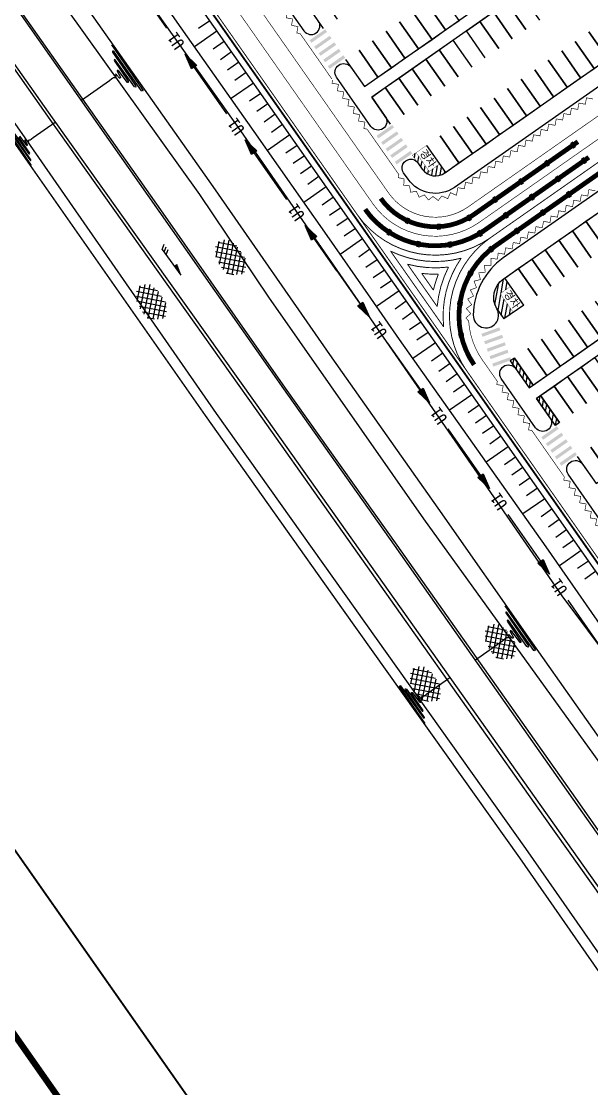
# Model space of a CAD drawing. Header units: millimetres. Extents: x 152904052 to 153933663, y 538271515 to 539240469.
# Drawn here: x 153119446 to 153209282, y 538487120 to 538655400 of the extents above; entities that cross this region are included whole.
import ezdxf
from ezdxf.enums import TextEntityAlignment as Align

# ---------------------------------------------------------------- set-up
doc = ezdxf.new("R2010")
doc.units = ezdxf.units.MM
doc.linetypes.add('DASHED', pattern=[19.05, 12.7, -6.35])
for name, color, linetype in [('BORD', 7, 'Continuous'), ('SCHM', 9, 'Continuous'), ('ZONE', 1, 'DASHED')]:
    doc.layers.add(name, color=color, linetype=linetype)
doc.styles.add('IIAC FONT', font='GulimChe.ttf')
pattern_1 = [(80, (122809884.9, 494497989), (-625.352923, 110.266593), [])]

msp = doc.modelspace()

# ---------------------------------------------------------------- hatches: boundary and pattern name
at = {"layer": 'SCHM'}
h = msp.add_hatch(color=256, dxfattribs=at)
h.dxf.hatch_style = 1
h.paths.add_polyline_path([(153206415.6, 538635472.4), (153206764, 538635715.5), (153206241.8, 538635807.6), (153206333.9, 538636329.9), (153205986.2, 538636085.6), (153205894.2, 538635564.3)])
h = msp.add_hatch(dxfattribs=at)
h.set_pattern_fill('ANSI31', color=256, scale=200, angle=35)
h.set_pattern_definition(pattern_1)
edge = h.paths.add_edge_path()
edge.add_line((153181634.9, 538634691.8), (153183699.8, 538631742.9))
edge.add_line((153183699.8, 538631742.9), (153185338.1, 538632890))
edge.add_line((153185338.1, 538632890), (153186255.8, 538631579.4))
edge.add_line((153186255.8, 538631579.4), (153186157.1, 538631510.3))
edge.add_arc((153184677.1, 538633623.9), 2580.3, 216.407488, 305, ccw=False)
edge.add_line((153182600.5, 538632092.5), (153181907.5, 538633082.1))
edge.add_line((153181907.5, 538633082.1), (153181061.5, 538634290.3))
edge.add_line((153181061.5, 538634290.3), (153181634.9, 538634691.8))
h = msp.add_hatch(color=256, dxfattribs=at)
h.dxf.hatch_style = 1
h.paths.add_polyline_path([(153202319.8, 538632604.5), (153202668.3, 538632847.7), (153202146, 538632939.8), (153202238.1, 538633462), (153201890.4, 538633217.8), (153201798.5, 538632696.4)])
h = msp.add_hatch(color=256, dxfattribs=at)
h.dxf.hatch_style = 1
h.paths.add_polyline_path([(153208136.3, 538633014.9), (153208484.7, 538633258.1), (153207962.5, 538633350.2), (153208054.6, 538633872.5), (153207706.9, 538633628.2), (153207614.9, 538633106.9)])
h = msp.add_hatch(color=256, dxfattribs=at)
h.dxf.hatch_style = 1
h.paths.add_polyline_path([(153198224.1, 538629736.6), (153198572.5, 538629979.8), (153198050.3, 538630071.9), (153198142.3, 538630594.1), (153197794.6, 538630349.9), (153197702.7, 538629828.5)])
h = msp.add_hatch(color=256, dxfattribs=at)
h.dxf.hatch_style = 1
h.paths.add_polyline_path([(153204040.5, 538630147.1), (153204389, 538630390.2), (153203866.7, 538630482.3), (153203958.8, 538631004.6), (153203611.1, 538630760.4), (153203519.2, 538630239)])
h = msp.add_hatch(color=256, dxfattribs=at)
h.dxf.hatch_style = 1
h.paths.add_polyline_path([(153194128.3, 538626868.7), (153194476.8, 538627111.9), (153193954.5, 538627204), (153194046.6, 538627726.3), (153193698.9, 538627482), (153193607, 538626960.6)])
h = msp.add_hatch(color=256, dxfattribs=at)
h.dxf.hatch_style = 1
h.paths.add_polyline_path([(153199944.8, 538627279.2), (153200293.2, 538627522.4), (153199771, 538627614.5), (153199863, 538628136.7), (153199515.3, 538627892.5), (153199423.4, 538627371.1)])
h = msp.add_hatch(color=256, dxfattribs=at)
h.dxf.hatch_style = 1
h.paths.add_polyline_path([(153205761.3, 538627689.6), (153206109.7, 538627932.8), (153205587.4, 538628024.9), (153205679.5, 538628547.2), (153205331.8, 538628302.9), (153205239.9, 538627781.5)])
h = msp.add_hatch(color=256, dxfattribs=at)
h.dxf.hatch_style = 1
h.paths.add_polyline_path([(153201665.5, 538624821.7), (153202014, 538625064.9), (153201491.7, 538625157), (153201583.8, 538625679.3), (153201236.1, 538625435), (153201144.1, 538624913.6)])
h = msp.add_hatch(color=256, dxfattribs=at)
h.dxf.hatch_style = 1
h.paths.add_polyline_path([(153179963.2, 538623703), (153180349.3, 538623525.7), (153180164.3, 538624022.7), (153180661.3, 538624207.7), (153180274.6, 538624383.9), (153179778.5, 538624199.2)])
h = msp.add_hatch(color=256, dxfattribs=at)
h.dxf.hatch_style = 1
h.paths.add_polyline_path([(153190032.6, 538624000.8), (153190381, 538624244), (153189858.7, 538624336.1), (153189950.8, 538624858.4), (153189603.1, 538624614.1), (153189511.2, 538624092.8)])
h = msp.add_hatch(color=256, dxfattribs=at)
h.dxf.hatch_style = 1
h.paths.add_polyline_path([(153195849, 538624411.3), (153196197.5, 538624654.5), (153195675.2, 538624746.6), (153195767.3, 538625268.8), (153195419.6, 538625024.6), (153195327.7, 538624503.2)])
h = msp.add_hatch(color=256, dxfattribs=at)
h.dxf.hatch_style = 1
h.paths.add_polyline_path([(153177010.6, 538621935.6), (153177367.1, 538621704.3), (153177255.8, 538622222.8), (153177774.3, 538622334.2), (153177417.1, 538622564.3), (153176899.5, 538622453.2)])
h = msp.add_hatch(color=256, dxfattribs=at)
h.dxf.hatch_style = 1
h.paths.add_polyline_path([(153185031.2, 538622643.9), (153185455.7, 538622664.1), (153185062.8, 538623020.3), (153185418.9, 538623413.2), (153184994.6, 538623391.7), (153184639, 538622999.5)])
h = msp.add_hatch(color=256, dxfattribs=at)
h.dxf.hatch_style = 1
h.paths.add_polyline_path([(153191753.3, 538621543.4), (153192101.7, 538621786.6), (153191579.4, 538621878.7), (153191671.5, 538622401), (153191323.8, 538622156.7), (153191231.9, 538621635.3)])
h = msp.add_hatch(color=256, dxfattribs=at)
h.dxf.hatch_style = 1
h.paths.add_polyline_path([(153197569.7, 538621953.8), (153197918.2, 538622197), (153197395.9, 538622289.1), (153197488, 538622811.4), (153197140.3, 538622567.1), (153197048.4, 538622045.8)])
h = msp.add_hatch(color=256, dxfattribs=at)
h.dxf.hatch_style = 1
h.paths.add_polyline_path([(153181754.9, 538619944.1), (153182172.5, 538619865.6), (153181872.5, 538620303), (153182309.9, 538620602.9), (153181892.1, 538620680.2), (153181455.5, 538620380.7)])
h = msp.add_hatch(color=256, dxfattribs=at)
h.dxf.hatch_style = 1
h.paths.add_polyline_path([(153186888.3, 538619817.9), (153187306.7, 538619892.3), (153186871.4, 538620195.2), (153187174.3, 538620630.5), (153186756.2, 538620554.8), (153186453.8, 538620120.3)])
h = msp.add_hatch(color=256, dxfattribs=at)
h.dxf.hatch_style = 1
h.paths.add_polyline_path([(153193497.2, 538619053.1), (153193845.6, 538619296.3), (153193323.4, 538619388.4), (153193415.4, 538619910.7), (153193067.7, 538619666.4), (153192975.8, 538619145)])
h = msp.add_hatch(color=256, dxfattribs=at)
h.dxf.hatch_style = 1
h.paths.add_polyline_path([(153190413.1, 538615321.7), (153190627.9, 538615688.3), (153190114.9, 538615553.5), (153189980.2, 538616066.5), (153189766.5, 538615699.2), (153189901, 538615187.1)])
h = msp.add_hatch(dxfattribs=at)
h.set_pattern_fill('ANSI31', color=256, scale=200, angle=35)
h.set_pattern_definition(pattern_1)
h.paths.add_polyline_path([(153194876.8, 538612467.9), (153196515.1, 538613615.1), (153195604.8, 538614915.1, 0.46164812), (153194644, 538609674.8), (153195473.1, 538608490.7), (153196941.7, 538609519)])
h = msp.add_hatch(color=256, dxfattribs=at)
h.dxf.hatch_style = 1
h.paths.add_polyline_path([(153188875.9, 538610702), (153188950.4, 538611120.3), (153188515.9, 538610816.1), (153188211.8, 538611250.5), (153188138.6, 538610832), (153188442.3, 538610398.3)])
h = msp.add_hatch(color=256, dxfattribs=at)
h.dxf.hatch_style = 1
h.paths.add_polyline_path([(153189120.7, 538605850.1), (153189033.3, 538606265.9), (153188744.1, 538605821.3), (153188299.6, 538606110.4), (153188388.3, 538605694.9), (153188832.1, 538605406.3)])
h = msp.add_hatch(dxfattribs=at)
h.set_pattern_fill('ANSI31', color=256, scale=200, angle=35)
h.set_pattern_definition(pattern_1)
h.paths.add_polyline_path([(153197106.5, 538602309.8), (153196451.1, 538601851), (153199433.7, 538597591.4), (153200089.1, 538598050.2)])
h = msp.add_hatch(dxfattribs=at)
h.set_pattern_fill('ANSI31', color=256, scale=200, angle=35)
h.set_pattern_definition(pattern_1)
h.paths.add_polyline_path([(153200580.9, 538595953.1), (153201236.2, 538596411.9), (153204218.8, 538592152.4), (153203563.5, 538591693.5)])

# ---------------------------------------------------------------- linework, layer by layer
at = {"layer": 'BORD', "const_width": 1000}
msp.add_lwpolyline([(153253763.5, 538302237.2), (152936002.2, 538756047.4), (153588047.2, 539212614.3), (153905808.6, 538758804)], close=True, dxfattribs=at)
at = {"layer": 'SCHM'}
for p, q in [((153282186.4, 538465460.8), (153073743.6, 538763147.9)), ((153149116.6, 538655504.1), (153147352, 538654268.5)), ((153150263.8, 538653865.8), (153146736.2, 538651395.7)), ((153151410.9, 538652227.5), (153149648, 538650993)), ((153152558.1, 538650589.2), (153150795.9, 538649355.3)), ((153153705.2, 538648950.9), (153151943.9, 538647717.6)), ((153154852.4, 538647312.6), (153153091.9, 538646079.8)), ((153155999.5, 538645674.3), (153152480.2, 538643210)), ((153157146.7, 538644035.9), (153155387.8, 538642804.4)), ((153158293.9, 538642397.6), (153156535.8, 538641166.6)), ((153159441, 538640759.3), (153157683.8, 538639528.9)), ((153160588.2, 538639121), (153158830.7, 538637890.5)), ((153161735.3, 538637482.7), (153158219.7, 538635021)), ((153162882.5, 538635844.4), (153161124.2, 538634613.3)), ((153164029.6, 538634206.1), (153162271, 538632974.7)), ((153165176.8, 538632567.8), (153163417.7, 538631336.1)), ((153166323.9, 538630929.5), (153164564.5, 538629697.5)), ((153186255.8, 538631579.4), (153186157.1, 538631510.3)), ((153167471.1, 538629291.2), (153163951.3, 538626826.7)), ((153168618.2, 538627652.9), (153166857.9, 538626420.3)), ((153169765.4, 538626014.6), (153168004.7, 538624781.8)), ((153170912.5, 538624376.3), (153169151.4, 538623143.2)), ((153172059.7, 538622738), (153170297.4, 538621504)), ((153150134.7, 538618237.2), (153150618.8, 538620709.2)), ((153150449.3, 538620567.1), (153153368.4, 538619995.3)), ((153150680.6, 538617122.6), (153151427.6, 538620936.6)), ((153151280.7, 538616284.7), (153152188.2, 538620917.6)), ((153173206.8, 538621099.7), (153169679.5, 538618629.8)), ((153141649.1, 538619404.6), (153141962.3, 538620249.8)), ((153141649.1, 538619404.6), (153144586.5, 538615358.4)), ((153141942.8, 538618999.9), (153142256, 538619845.2)), ((153142236.6, 538618595.3), (153142549.8, 538619440.6)), ((153150031, 538619120.5), (153154621.8, 538618221.3)), ((153150035.7, 538619883.8), (153153995.1, 538619108.3)), ((153151905.7, 538615573.3), (153152851.6, 538620403.1)), ((153152659.1, 538615518.2), (153153499.7, 538619809.6)), ((153153413.5, 538615468), (153154098, 538618962.7)), ((153174354, 538619461.4), (153172589, 538618225.5)), ((153150081.2, 538618346.4), (153154737.1, 538617434.5)), ((153150495.2, 538617501.1), (153154797.8, 538616658.4)), ((153154195.3, 538615557.2), (153154687.4, 538618069.7)), ((153175501.1, 538617823.1), (153173734.8, 538616586.3)), ((153143558.4, 538616774.5), (153143963, 538617068.3)), ((153144586.5, 538615358.4), (153143963, 538617068.3)), ((153150994.8, 538616639), (153154603.6, 538615932.2)), ((153151727.4, 538615731.3), (153152908.5, 538615499.9)), ((153176648.3, 538616184.8), (153174880.6, 538614947)), ((153138215.6, 538610095.6), (153138962.7, 538613909.6)), ((153138815.8, 538609257.6), (153139723.2, 538613890.6)), ((153177795.5, 538614546.5), (153176026.4, 538613307.7)), ((153137566, 538612093.5), (153142156.9, 538611194.3)), ((153137570.7, 538612856.8), (153141530.1, 538612081.3)), ((153137669.7, 538611210.2), (153138153.9, 538613682.2)), ((153137984.3, 538613540.1), (153140903.4, 538612968.3)), ((153139440.7, 538608546.3), (153140386.7, 538613376.1)), ((153140194.1, 538608491.2), (153141034.7, 538612782.6)), ((153178942.6, 538612908.2), (153175400.6, 538610428)), ((153137616.2, 538611319.4), (153142272.1, 538610407.5)), ((153138030.3, 538610474.1), (153142332.8, 538609631.4)), ((153140948.6, 538608441), (153141633, 538611935.7)), ((153141730.3, 538608530.2), (153142222.4, 538611042.7)), ((153180089.8, 538611269.9), (153178316.7, 538610028.3)), ((153198580, 538610666.1), (153195473.1, 538608490.7)), ((153138529.8, 538609612), (153142138.6, 538608905.1)), ((153181236.9, 538609631.6), (153179461.8, 538608388.6)), ((153194352, 538610091.8), (153195473.1, 538608490.7)), ((153139262.4, 538608704.2), (153140443.5, 538608472.9)), ((153182384.1, 538607993.3), (153180606.9, 538606748.9)), ((153183531.2, 538606355), (153181756.7, 538605112.4)), ((153184678.4, 538604716.7), (153181136.7, 538602236.7)), ((153185825.5, 538603078.3), (153184058.4, 538601841)), ((153186972.7, 538601440), (153185209.2, 538600205.2)), ((153188119.8, 538599801.7), (153186360, 538598569.5)), ((153189267, 538598163.4), (153187510.9, 538596933.8)), ((153190414.1, 538596525.1), (153186909.3, 538594071)), ((153191561.3, 538594886.8), (153189812.6, 538593662.4)), ((153192708.4, 538593248.5), (153190963.4, 538592026.6)), ((153193855.6, 538591610.2), (153192114.2, 538590390.9)), ((153195002.7, 538589971.9), (153193264.7, 538588754.9)), ((153196149.9, 538588333.6), (153192680.4, 538585904.3)), ((153197297.1, 538586695.3), (153195565.6, 538585482.9)), ((153198444.2, 538585057), (153196716, 538583846.9)), ((153199591.4, 538583418.7), (153197866.5, 538582210.9)), ((153201885.7, 538580142.1), (153198449, 538577735.7)), ((153200738.5, 538581780.4), (153199016.9, 538580574.9)), ((153203032.8, 538578503.8), (153201317.7, 538577302.9)), ((153204180, 538576865.5), (153202468.2, 538575666.9)), ((153205327.1, 538575227.2), (153203618.6, 538574030.9)), ((153206474.3, 538573588.9), (153204764.3, 538572391.6)), ((153207621.4, 538571950.6), (153204196.6, 538569552.5)), ((153208768.6, 538570312.3), (153207053.7, 538569111.5)), ((153209915.7, 538568674), (153208198.4, 538567471.5)), ((153192620.8, 538557641.2), (153193104.9, 538560113.2)), ((153192935.4, 538559971.1), (153195854.5, 538559399.4)), ((153193166.7, 538556526.7), (153193913.7, 538560340.7)), ((153193766.8, 538555688.7), (153194674.2, 538560321.6)), ((153192517.1, 538558524.6), (153197107.9, 538557625.4)), ((153192521.8, 538559287.9), (153196481.2, 538558512.4)), ((153194391.8, 538554977.4), (153195337.7, 538559807.1)), ((153195145.2, 538554922.2), (153195985.7, 538559213.6)), ((153195899.6, 538554872.1), (153196584.1, 538558366.8)), ((153192567.2, 538557750.5), (153197223.1, 538556838.6)), ((153192981.3, 538556905.1), (153197283.8, 538556062.4)), ((153196681.3, 538554961.2), (153197173.5, 538557473.8)), ((153193480.9, 538556043.1), (153197089.7, 538555336.2)), ((153194213.5, 538555135.3), (153195394.6, 538554904)), ((153180824.8, 538550959.2), (153181308.9, 538553431.2)), ((153181139.4, 538553289.1), (153184058.5, 538552717.4)), ((153181370.7, 538549844.7), (153182117.7, 538553658.7)), ((153181970.8, 538549006.7), (153182878.3, 538553639.6)), ((153180721.1, 538551842.6), (153185311.9, 538550943.4)), ((153180725.8, 538552605.9), (153184685.2, 538551830.4)), ((153182595.8, 538548295.4), (153183541.7, 538553125.1)), ((153183349.2, 538548240.2), (153184189.7, 538552531.6)), ((153184103.6, 538548190), (153184788.1, 538551684.7)), ((153180771.2, 538551068.5), (153185427.1, 538550156.6)), ((153181185.3, 538550223.1), (153185487.9, 538549380.4)), ((153184885.4, 538548279.2), (153185377.5, 538550791.8)), ((153181684.9, 538549361), (153185293.7, 538548654.2)), ((153182417.5, 538548453.3), (153183598.6, 538548222))]:
    msp.add_line(p, q, dxfattribs=at)
for points in [[(153240720.7, 538475261.2), (153201765.6, 538530060.2), (153156598.5, 538594001.1), (153124008.4, 538639944.1), (153087463.4, 538691840), (153056425.3, 538735153), (153043163.3, 538754263), (153040405.3, 538758429), (153040393.3, 538758530), (153049053.3, 538764554), (153049187.3, 538764526), (153050365.3, 538761607), (153053739.3, 538750795), (153080509.3, 538712560), (153105348.4, 538676796.1), (153141369.4, 538625682.1), (153160995.5, 538597574.1), (153178617.5, 538572801.2), (153206730.6, 538532929.2), (153225658.6, 538505985.2), (153252905.7, 538467736.3)], [(153278688.6, 538463011.6), (153270805.8, 538474147.3), (153259326.1, 538490524.6), (153247911.9, 538506947.8), (153236489.6, 538523365.3), (153227929.8, 538535746.8), (153224993.5, 538539731.1), (153221310.5, 538545095.6), (153213538.3, 538556125.6), (153202115.9, 538572543.1), (153190578.9, 538588880.2), (153179033.6, 538605211.6), (153174486, 538611741.2), (153167594.9, 538621617.6), (153156131.5, 538638006.4), (153144643.6, 538654378), (153133180.3, 538670766.7), (153121700.5, 538687144.1), (153110302.7, 538703578.7), (153098888.6, 538720001.9), (153087408.8, 538736379.2), (153075896.3, 538752733.6), (153073232.3, 538756449.2)], [(153262237.6, 538485454.3), (153251290.6, 538501451.3), (153238459.6, 538519329.2), (153220664.6, 538543393.2), (153204655.5, 538564800.2), (153184743.5, 538593691.2), (153154020.4, 538638153.1), (153133401.4, 538667289.1), (153110776.3, 538697461.1)], [(153084417.4, 538687588), (153119540.4, 538637703.1), (153150137.5, 538593563.1), (153198875.6, 538524975.2), (153236406.7, 538471064.2)], [(153275959.7, 538445865.3), (153241085.6, 538494946.2), (153211957.6, 538536582.2), (153182850.5, 538576984.2), (153158419.5, 538611897.1), (153147536.4, 538628110.1), (153120401.4, 538666114.1), (153109164.4, 538682301.1)], [(153142350.4, 538654344.1), (153137190.8, 538661712.8)], [(153167066.2, 538654277.6), (153164083.6, 538658537.2), (153166213.4, 538660028.5), (153169196, 538655768.9)], [(153183286.5, 538658310.5), (153186269.1, 538654050.9), (153188398.9, 538655542.2), (153185416.3, 538659801.8)], [(153198918, 538654118.2), (153195935.4, 538658377.8), (153198065.2, 538659869.1), (153201047.8, 538655609.5)], [(153181156.7, 538656819.2), (153184139.3, 538652559.6), (153186269.1, 538654050.9), (153183286.5, 538658310.5)], [(153196788.2, 538652626.9), (153193805.6, 538656886.5), (153195935.4, 538658377.8), (153198918, 538654118.2)], [(153179026.9, 538655327.9), (153182009.5, 538651068.3), (153184139.3, 538652559.6), (153181156.7, 538656819.2)], [(153194658.4, 538651135.6), (153191675.8, 538655395.2), (153193805.6, 538656886.5), (153196788.2, 538652626.9)], [(153176897.1, 538653836.6), (153179879.7, 538649577), (153182009.5, 538651068.3), (153179026.9, 538655327.9)], [(153192528.6, 538649644.3), (153189546, 538653903.9), (153191675.8, 538655395.2), (153194658.4, 538651135.6)], [(153208830.8, 538653734.6), (153211813.4, 538649475), (153213943.2, 538650966.3), (153210960.6, 538655225.9)], [(153174767.3, 538652345.3), (153177749.9, 538648085.7), (153179879.7, 538649577), (153176897.1, 538653836.6)], [(153206701, 538652243.3), (153209683.6, 538647983.7), (153211813.4, 538649475), (153208830.8, 538653734.6)], [(153133667.6, 538651707.1), (153138395, 538644855), (153138577.6, 538644567.2), (153138505.5, 538644406.1), (153138376.1, 538644460.1), (153134042.9, 538650586.6), (153133921.6, 538650690.5), (153133809.7, 538650676.3), (153133799.7, 538650564), (153137437.1, 538645277.4), (153137488.7, 538645059.8), (153137454.7, 538645035.8), (153137257, 538645099.6), (153134244, 538649338.4), (153134098.7, 538649363.4), (153134044.1, 538649234), (153136258, 538645956.1), (153136273.4, 538645744.5), (153136145.1, 538645757.9), (153134837.3, 538647489.8), (153134661.8, 538647656), (153134521.1, 538647624), (153134538.2, 538647530.8), (153135049.3, 538646586.8), (153135012, 538646446.1), (153134896.2, 538646465.7), (153134423.3, 538646961.1), (153134296.8, 538647061.1), (153134230.3, 538646948.3), (153134325.5, 538646654.1), (153134197.4, 538646499.9), (153133981.2, 538646491.1), (153133796.6, 538646390.6), (153133674.9, 538646336.7), (153133341, 538646017.3), (153128923, 538642902.7)], [(153170507.7, 538649362.7), (153173490.3, 538645103.1), (153175620.1, 538646594.4), (153172637.5, 538650854)], [(153172637.5, 538650854), (153175620.1, 538646594.4), (153177749.9, 538648085.7), (153174767.3, 538652345.3)], [(153186139.2, 538645170.4), (153183156.6, 538649430), (153185286.4, 538650921.3), (153188269, 538646661.7)], [(153188269, 538646661.7), (153185286.4, 538650921.3), (153187416.2, 538652412.6), (153190398.8, 538648153)], [(153204571.2, 538650752), (153207553.8, 538646492.4), (153209683.6, 538647983.7), (153206701, 538652243.3)], [(153184009.4, 538643679.1), (153181026.8, 538647938.7), (153183156.6, 538649430), (153186139.2, 538645170.4)], [(153200311.6, 538647769.4), (153203294.2, 538643509.8), (153205424, 538645001.1), (153202441.4, 538649260.7)], [(153202441.4, 538649260.7), (153205424, 538645001.1), (153207553.8, 538646492.4), (153204571.2, 538650752)], [(153151810.8, 538640833.3), (153146651.2, 538648201.9)], [(153181879.6, 538642187.8), (153178897, 538646447.4), (153181026.8, 538647938.7), (153184009.4, 538643679.1)], [(153198181.8, 538646278.1), (153201164.4, 538642018.5), (153203294.2, 538643509.8), (153200311.6, 538647769.4)], [(153179749.8, 538640696.5), (153176767.2, 538644956.1), (153178897, 538646447.4), (153181879.6, 538642187.8)], [(153196052, 538644786.8), (153199034.6, 538640527.2), (153201164.4, 538642018.5), (153198181.8, 538646278.1)], [(153177620, 538639205.2), (153174637.4, 538643464.8), (153176767.2, 538644956.1), (153179749.8, 538640696.5)], [(153193922.2, 538643295.5), (153196904.8, 538639035.9), (153199034.6, 538640527.2), (153196052, 538644786.8)], [(153191792.4, 538641804.2), (153194775, 538637544.6), (153196904.8, 538639035.9), (153193922.2, 538643295.5)], [(153189662.6, 538640312.9), (153192645.2, 538636053.3), (153194775, 538637544.6), (153191792.4, 538641804.2)], [(153119147.9, 538637308.8), (153120161.3, 538635958.7), (153120297.4, 538635829), (153120407, 538635853.6), (153120393.8, 538635926.1), (153119998.4, 538636661.6), (153120027.7, 538636770.9), (153120117.8, 538636755.4), (153120484.5, 538636369), (153120582.7, 538636291), (153120634.6, 538636378.5), (153120561.2, 538636607.6), (153120661.3, 538636727.2), (153120829.4, 538636733.6), (153120973.2, 538636811.4), (153121068, 538636853.1), (153121328.5, 538637100.8), (153124771.9, 538639513.7)], [(153187532.8, 538638821.6), (153190515.4, 538634562), (153192645.2, 538636053.3), (153189662.6, 538640312.9)], [(153121061.8, 538632675.6), (153117399.8, 538638016.1)], [(153117415.4, 538638323.2), (153120772.4, 538633548.1), (153120866.5, 538633466.9), (153120953.5, 538633477.7), (153120961.6, 538633565.1), (153118143.9, 538637685.4)], [(153118284.4, 538637823.3), (153120618.7, 538634519.4), (153120731.6, 538634499.6), (153120774.4, 538634600.2), (153119059.6, 538637154.8)], [(153183273.2, 538635839), (153186255.8, 538631579.4), (153188385.6, 538633070.7), (153185403, 538637330.3)], [(153185403, 538637330.3), (153188385.6, 538633070.7), (153190515.4, 538634562), (153187532.8, 538638821.6)], [(153161277.9, 538627312.8), (153156111.6, 538634691.1)], [(153209228.9, 538618122.6), (153206246.3, 538622382.2), (153208376.1, 538623873.5), (153211358.7, 538619613.9)], [(153211358.7, 538619613.9), (153208376.1, 538623873.5), (153210505.9, 538625364.8), (153213488.5, 538621105.2)], [(153207099.2, 538616631.3), (153204116.6, 538620890.9), (153206246.3, 538622382.2), (153209228.9, 538618122.6)], [(153169161.6, 538616053.8), (153165578.7, 538621170.7)], [(153204969.4, 538615140), (153201986.8, 538619399.6), (153204116.6, 538620890.9), (153207099.2, 538616631.3)], [(153202839.6, 538613648.7), (153199857, 538617908.3), (153201986.8, 538619399.6), (153204969.4, 538615140)], [(153200709.8, 538612157.4), (153197727.2, 538616417), (153199857, 538617908.3), (153202839.6, 538613648.7)], [(153168684.8, 538616744.7), (153172839.1, 538610811.7)], [(153198580, 538610666.1), (153195597.4, 538614925.7), (153197727.2, 538616417), (153200709.8, 538612157.4)], [(153207755.4, 538609766.3), (153210738, 538605506.7), (153212867.8, 538606998), (153209885.2, 538611257.6)], [(153205625.6, 538608275), (153208608.2, 538604015.4), (153210738, 538605506.7), (153207755.4, 538609766.3)], [(153203495.8, 538606783.7), (153206478.4, 538602524.1), (153208608.2, 538604015.4), (153205625.6, 538608275)], [(153201366, 538605292.4), (153204348.6, 538601032.8), (153206478.4, 538602524.1), (153203495.8, 538606783.7)], [(153177142.7, 538604665.5), (153182304.6, 538597293.6)], [(153197106.5, 538602309.8), (153200089.1, 538598050.2), (153202218.8, 538599541.5), (153199236.3, 538603801.1)], [(153199236.3, 538603801.1), (153202218.8, 538599541.5), (153204348.6, 538601032.8), (153201366, 538605292.4)], [(153210608.2, 538596626.3), (153207625.6, 538600885.8), (153209755.4, 538602377.1), (153212738, 538598117.5)], [(153208478.4, 538595135), (153205495.8, 538599394.5), (153207625.6, 538600885.8), (153210608.2, 538596626.3)], [(153206348.6, 538593643.7), (153203366, 538597903.2), (153205495.8, 538599394.5), (153208478.4, 538595135)], [(153204218.8, 538592152.4), (153201236.2, 538596411.9), (153203366, 538597903.2), (153206348.6, 538593643.7)], [(153186608.2, 538591147.4), (153191770, 538583775.6)], [(153209134.7, 538588269.9), (153212117.3, 538584010.3), (153214247.1, 538585501.6), (153211264.5, 538589761.2)], [(153207004.9, 538586778.6), (153209987.5, 538582519), (153212117.3, 538584010.3), (153209134.7, 538588269.9)], [(153196067.4, 538577638.3), (153201229.2, 538570266.4)], [(153205532.9, 538564120.2), (153210694.7, 538556748.3)], [(153195619.4, 538563259.5), (153200202.8, 538556566.3), (153200379.9, 538556285.2), (153200309, 538556128.5), (153200183.1, 538556181.6), (153195981.3, 538562166.3), (153195863.5, 538562268.1), (153195754.4, 538562254.6), (153195744.3, 538562145.2), (153199270.8, 538556981.2), (153199320.4, 538556768.9), (153199287.2, 538556745.7), (153199094.8, 538556808.6), (153196173.1, 538560949.4), (153196031.6, 538560974.2), (153195978, 538560848.3), (153198124.1, 538557646.6), (153198138.4, 538557440.3), (153198013.5, 538557453.8), (153196745, 538559145.9), (153196574.5, 538559308.5), (153196437.2, 538559277.7), (153196453.7, 538559186.9), (153196948.4, 538558265.3), (153196911.6, 538558128.3), (153196798.8, 538558147.8), (153196339.7, 538558632.2), (153196216.8, 538558730), (153196151.6, 538558620.4), (153196243.4, 538558333.3), (153196118, 538558183.5), (153195907.4, 538558175.6), (153195727.1, 538558078.3), (153195608.3, 538558026.2), (153195281.8, 538557716.1), (153190966.1, 538554696.1)], [(153183067.9, 538544716.5), (153179167.3, 538550319.8), (153179016.5, 538550555.2), (153179075.1, 538550687.5), (153179181.4, 538550643.7), (153182756.3, 538545634.2), (153182856.1, 538545549.3), (153182947.8, 538545561.3), (153182955.7, 538545653.5), (153179954.3, 538549976.7), (153179911.2, 538550154.9), (153179939, 538550174.7), (153180101.4, 538550123), (153182587, 538546657.1), (153182706.3, 538546637.1), (153182750.6, 538546743.5), (153180923.7, 538549424.1), (153180910.3, 538549597.6), (153181015.6, 538549587), (153182094.1, 538548171.2), (153182238.6, 538548035.5), (153182353.9, 538548062.2), (153182339.5, 538548138.6), (153181917.1, 538548911), (153181947.2, 538549026.5), (153182042.3, 538549010.8), (153182431.8, 538548606.2), (153182535.9, 538548524.6), (153182590, 538548617.3), (153182510.9, 538548858.3), (153182615.5, 538548985.2), (153182792.7, 538548993.2), (153182943.8, 538549076.2), (153183043.4, 538549120.9), (153183316.2, 538549383.9), (153186928.7, 538551953.5)]]:
    msp.add_lwpolyline(points, dxfattribs=at)
for points, const_width in [([(153382280.1, 538500129.9), (153391066.5, 538510265.4), (153422858.3, 538532437.8, 0.41431722), (153425623.6, 538548104.4), (153408712.5, 538572245.2, 0.41414579), (153407319.9, 538572490.6), (153403311.7, 538569684, 0.41421356), (153403066.1, 538568291.2), (153423313.3, 538539375.2), (153372545, 538503826.8), (153348008.6, 538508153.2, 0.19891237), (153340909.9, 538506579.5), (153283005.5, 538466034.4), (153077550.5, 538759454.5)], 300), ([(153181634.9, 538634691.8), (153183699.8, 538631742.9), (153185338.1, 538632890), (153186255.8, 538631579.4), (153186157.1, 538631510.3, -0.40703672), (153182600.5, 538632092.5), (153181907.5, 538633082.1), (153181061.5, 538634290.3), (153181634.9, 538634691.8)], 50), ([(153172412.2, 538624850.3, 0.40955094), (153193202.7, 538621184.4, 0.40955094)], 150), ([(153189536.6, 538600393.6, -0.40955094), (153193202.5, 538621184.2, -0.40955094)], 150)]:
    msp.add_lwpolyline(points, format="xyb", dxfattribs=dict(at, const_width=const_width))
at = {"layer": 'SCHM', "const_width": 150}
msp.add_lwpolyline([(153283128.3, 538466730.7), (153079967.6, 538756874.3)], dxfattribs=at)
at = {"layer": 'SCHM', "ltscale": 0.3}
for points, const_width in [([(153177313.1, 538628311.2), (153091938.9, 538750238.2)], 100), ([(153174855.7, 538626590.5), (153089481.4, 538748517.5)], 100), ([(153305074.9, 538706842.4), (153189800.6, 538626126.5)], 100), ([(153306795.6, 538704385), (153191501.7, 538623655.5)], 100), ([(153193188.9, 538621174.5), (153308516.3, 538701927.6)], 150), ([(153190641.4, 538624884.1), (153207118.4, 538636421.5)], 750), ([(153191579.4, 538621878.7), (153208839.1, 538633964)], 750), ([(153194055, 538619949.7), (153210559.8, 538631506.6)], 750)]:
    msp.add_lwpolyline(points, dxfattribs=dict(at, const_width=const_width))
at = {"layer": 'SCHM', "ltscale": 0.0008}
for points in [[(153284355, 538750355.2, 0.3462784), (153282657, 538750450.1), (153282432.8, 538750293.1, 0.41421356), (153282095.2, 538748378.1), (153284334.8, 538745179.6), (153162936.5, 538660175.5), (153160799.9, 538663226.9, 1), (153158547.2, 538661649.5), (153163967.5, 538653908.6, 1), (153166220.2, 538655485.9), (153164083.6, 538658537.2), (153285482, 538743541.3), (153287675.9, 538740408, 0.41421356), (153289590.9, 538740070.3), (153291743.4, 538741577.5, 0.48557684), (153291864, 538743735.2)], [(153298493.2, 538730189.6), (153174637.4, 538643464.8), (153176774, 538640413.5, -1), (153174521.4, 538638836.2), (153169101.1, 538646577.1, -1), (153171353.7, 538648154.5), (153173490.3, 538645103.1), (153297346.1, 538731827.9), (153295152.2, 538734961.1, -1), (153297404.8, 538736538.5), (153302939.8, 538728633.7, -1), (153300687.2, 538727056.3)], [(153195044.5, 538599065.4, -1), (153197297.2, 538600642.7), (153199433.7, 538597591.4), (153325747, 538686036.9), (153323610.4, 538689088.2, -1), (153325863.1, 538690665.6), (153331283.4, 538682924.6, -1), (153329030.7, 538681347.2), (153326894.1, 538684398.6), (153200580.9, 538595953.1), (153202717.5, 538592901.7, -1), (153200464.8, 538591324.4)], [(153341837.2, 538667852.2, -1), (153339584.5, 538666274.8), (153337447.9, 538669326.2), (153211134.7, 538580880.7), (153213271.3, 538577829.3, -1), (153211018.6, 538576252), (153205598.3, 538583993, -1), (153207851, 538585570.3), (153209987.5, 538582519), (153336300.8, 538670964.5), (153334164.2, 538674015.8, -1), (153336416.9, 538675593.2)]]:
    msp.add_lwpolyline(points, format="xyb", close=True, dxfattribs=at)
for points in [[(153180355.7, 538630503.8), (153179654.9, 538631504.7, -1), (153181907.5, 538633082.1), (153182600.5, 538632092.5, 0.41421356), (153186157.1, 538631510.3), (153305852, 538715321.6, 0.41421356), (153306465.9, 538718803.4), (153305706, 538719888.8, -1), (153307958.6, 538721466.1), (153308718.6, 538720380.7, -0.41421356), (153307429.3, 538713068.9), (153187671.8, 538629213.8, -0.40939167), (153180354, 538630506.2, 0.40939167)], [(153195346.6, 538614750.2), (153312736.1, 538696947.1, -0.41421335), (153314128.8, 538696701.6), (153316537.8, 538693261.2), (153324033, 538698509.4), (153322484.5, 538700721.1, 0.41421335), (153315172.6, 538702010.3), (153195352.2, 538618111.3, 0.23785631), (153190634.8, 538609097.1, 1.32337154), (153194352, 538610091.8, -0.39338624), (153195353.2, 538614754.9)], [(153196986, 538615898.2, -0.00046745), (153196989.9, 538615900.9)]]:
    msp.add_lwpolyline(points, format="xyb", dxfattribs=at)
at = {"layer": 'SCHM', "ltscale": 0.005, "const_width": 100}
for points in [[(153163353.2, 538653478.4), (153162839, 538653569), (153163017.6, 538654581.8), (153162004.8, 538654760.4), (153162183.4, 538655773.1), (153161170.6, 538655951.7), (153161349.2, 538656964.5), (153160336.5, 538657143.1), (153160515, 538658155.8), (153159502.3, 538658334.4), (153159680.8, 538659347.2), (153158668.1, 538659525.8), (153158846.7, 538660538.5), (153157833.9, 538660717.1), (153157921, 538661211)], [(153173907, 538638406), (153173392.8, 538638496.6), (153173571.4, 538639509.4), (153172558.6, 538639688), (153172737.2, 538640700.8), (153171724.5, 538640879.3), (153171903, 538641892.1), (153170890.3, 538642070.7), (153171068.8, 538643083.4), (153170056.1, 538643262), (153170234.6, 538644274.8), (153169221.9, 538644453.4), (153169400.5, 538645466.1), (153168387.7, 538645644.7), (153168474.8, 538646138.6)], [(153209482.8, 538643166.2), (153208470, 538643344.8), (153208291.5, 538642332), (153207278.7, 538642510.6), (153207102.3, 538641510.3), (153206089.5, 538641688.9), (153205911, 538640676.1), (153204898.2, 538640854.7), (153204719.6, 538639841.9), (153203706.8, 538640020.5), (153203528.3, 538639007.7), (153202515.5, 538639186.3), (153202336.9, 538638173.5), (153201324.2, 538638352.1), (153201145.6, 538637339.4), (153200132.8, 538637517.9), (153199954.2, 538636505.2), (153198941.5, 538636683.7), (153198762.9, 538635671), (153197750.1, 538635849.6), (153197571.5, 538634836.8), (153196558.8, 538635015.4), (153196380.2, 538634002.6), (153195367.4, 538634181.2), (153195188.8, 538633168.4), (153194176.1, 538633347), (153193997.5, 538632334.2), (153192984.7, 538632512.8)], [(153199855, 538590897.4), (153199340.8, 538590988.1), (153199519.4, 538592000.9), (153198506.6, 538592179.4), (153198685.2, 538593192.2), (153197672.5, 538593370.8), (153197851, 538594383.6), (153196838.3, 538594562.1), (153197016.8, 538595574.9), (153196004.1, 538595753.5), (153196182.7, 538596766.2), (153195169.9, 538596944.8), (153195348.5, 538597957.6), (153194335.7, 538598136.2), (153194424.9, 538598641.9)], [(153210408.8, 538575825), (153209894.6, 538575915.7), (153210073.2, 538576928.5), (153209060.5, 538577107), (153209239, 538578119.8), (153208226.3, 538578298.4), (153208404.8, 538579311.2), (153207392.1, 538579489.7), (153207570.7, 538580502.5), (153206557.9, 538580681.1), (153206736.5, 538581693.9), (153205723.7, 538581872.4), (153205902.3, 538582885.2), (153204889.5, 538583063.8), (153204979.1, 538583572)]]:
    msp.add_lwpolyline(points, dxfattribs=at)
at = {"layer": 'SCHM', "ltscale": 0.05, "const_width": 100}
for points in [[(153168352.7, 538646328.8), (153163353.2, 538653478.4)], [(153178906.5, 538631256.4), (153173907, 538638406)], [(153204979.1, 538583572), (153199855, 538590897.4)]]:
    msp.add_lwpolyline(points, dxfattribs=at)
at = {"layer": 'SCHM'}
for points in [[(153146239.1, 538647913.4), (153145228.8, 538650233.4), (153145215.3, 538650252.5), (153147059.4, 538648516.3), (153147072.8, 538648497.2), (153146239.1, 538647913.4)], [(153146272.7, 538648008.3), (153145363, 538650041.7), (153146972.2, 538648498.1), (153146272.7, 538648008.3)], [(153146300.5, 538648070.6), (153145510.6, 538649830.9), (153146904.1, 538648493.3), (153146300.5, 538648070.6)], [(153146314.8, 538648152.1), (153145651.5, 538649629.7), (153146822.7, 538648507.7), (153146314.8, 538648152.1)], [(153146335.9, 538648223.9), (153145799.1, 538649418.9), (153146747.9, 538648512.4), (153146335.9, 538648223.9)], [(153146350.3, 538648305.4), (153145946.7, 538649208.1), (153146666.5, 538648526.8), (153146350.3, 538648305.4)], [(153146378, 538648367.7), (153146094.3, 538648997.3), (153146598.4, 538648522), (153146378, 538648367.7)], [(153146392.4, 538648449.1), (153146235.2, 538648796), (153146517, 538648536.4), (153146392.4, 538648449.1)], [(153146420.2, 538648511.4), (153146382.8, 538648585.2), (153146448.9, 538648531.6), (153146420.2, 538648511.4)], [(153155699.5, 538634402.6), (153154689.2, 538636722.5), (153154682.4, 538636732.1), (153156526.5, 538634995.9), (153156533.2, 538634986.3), (153155699.5, 538634402.6)], [(153155733.1, 538634497.5), (153154823.3, 538636530.9), (153156432.6, 538634987.2), (153155733.1, 538634497.5)], [(153155760.9, 538634559.7), (153154971, 538636320.1), (153156364.5, 538634982.4), (153155760.9, 538634559.7)], [(153155775.2, 538634641.2), (153155118.6, 538636109.2), (153156283.1, 538634996.8), (153155775.2, 538634641.2)], [(153155803, 538634703.5), (153155266.2, 538635898.4), (153156215, 538634992), (153155803, 538634703.5)], [(153155817.4, 538634785), (153155407.1, 538635697.2), (153156133.6, 538635006.4), (153155817.4, 538634785)], [(153206415.6, 538635472.4), (153206764, 538635715.5), (153206241.8, 538635807.6), (153206333.9, 538636329.9), (153205986.2, 538636085.6), (153205894.2, 538635564.3)], [(153155838.4, 538634856.8), (153155554.7, 538635486.4), (153156058.8, 538635011.2), (153155838.4, 538634856.8)], [(153155852.8, 538634938.3), (153155702.3, 538635275.6), (153155977.4, 538635025.5), (153155852.8, 538634938.3)], [(153155880.6, 538635000.6), (153155843.2, 538635074.4), (153155909.3, 538635020.7), (153155880.6, 538635000.6)], [(153202319.8, 538632604.5), (153202668.3, 538632847.7), (153202146, 538632939.8), (153202238.1, 538633462), (153201890.4, 538633217.8), (153201798.5, 538632696.4)], [(153208136.3, 538633014.9), (153208484.7, 538633258.1), (153207962.5, 538633350.2), (153208054.6, 538633872.5), (153207706.9, 538633628.2), (153207614.9, 538633106.9)], [(153198224.1, 538629736.6), (153198572.5, 538629979.8), (153198050.3, 538630071.9), (153198142.3, 538630594.1), (153197794.6, 538630349.9), (153197702.7, 538629828.5)], [(153204040.5, 538630147.1), (153204389, 538630390.2), (153203866.7, 538630482.3), (153203958.8, 538631004.6), (153203611.1, 538630760.4), (153203519.2, 538630239)], [(153194128.3, 538626868.7), (153194476.8, 538627111.9), (153193954.5, 538627204), (153194046.6, 538627726.3), (153193698.9, 538627482), (153193607, 538626960.6)], [(153199944.8, 538627279.2), (153200293.2, 538627522.4), (153199771, 538627614.5), (153199863, 538628136.7), (153199515.3, 538627892.5), (153199423.4, 538627371.1)], [(153205761.3, 538627689.6), (153206109.7, 538627932.8), (153205587.4, 538628024.9), (153205679.5, 538628547.2), (153205331.8, 538628302.9), (153205239.9, 538627781.5)], [(153201665.5, 538624821.7), (153202014, 538625064.9), (153201491.7, 538625157), (153201583.8, 538625679.3), (153201236.1, 538625435), (153201144.1, 538624913.6)], [(153179963.2, 538623703), (153180349.3, 538623525.7), (153180164.3, 538624022.7), (153180661.3, 538624207.7), (153180274.6, 538624383.9), (153179778.5, 538624199.2)], [(153190032.6, 538624000.8), (153190381, 538624244), (153189858.7, 538624336.1), (153189950.8, 538624858.4), (153189603.1, 538624614.1), (153189511.2, 538624092.8)], [(153195849, 538624411.3), (153196197.5, 538624654.5), (153195675.2, 538624746.6), (153195767.3, 538625268.8), (153195419.6, 538625024.6), (153195327.7, 538624503.2)], [(153165166.6, 538620882.1), (153164156.3, 538623202.1), (153164142.8, 538623221.2), (153165986.9, 538621485), (153166000.3, 538621465.9), (153165166.6, 538620882.1)], [(153165200.2, 538620977), (153164290.5, 538623010.4), (153165899.7, 538621466.8), (153165200.2, 538620977)], [(153165228, 538621039.3), (153164438.1, 538622799.6), (153165831.6, 538621462), (153165228, 538621039.3)], [(153165242.3, 538621120.8), (153164579, 538622598.4), (153165750.2, 538621476.4), (153165242.3, 538621120.8)], [(153165263.4, 538621192.7), (153164726.6, 538622387.6), (153165675.4, 538621481.2), (153165263.4, 538621192.7)], [(153165277.8, 538621274.1), (153164874.2, 538622176.8), (153165594, 538621495.5), (153165277.8, 538621274.1)], [(153177010.6, 538621935.6), (153177367.1, 538621704.3), (153177255.8, 538622222.8), (153177774.3, 538622334.2), (153177417.1, 538622564.3), (153176899.5, 538622453.2)], [(153185031.2, 538622643.9), (153185455.7, 538622664.1), (153185062.8, 538623020.3), (153185418.9, 538623413.2), (153184994.6, 538623391.7), (153184639, 538622999.5)], [(153191753.3, 538621543.4), (153192101.7, 538621786.6), (153191579.4, 538621878.7), (153191671.5, 538622401), (153191323.8, 538622156.7), (153191231.9, 538621635.3)], [(153197569.7, 538621953.8), (153197918.2, 538622197), (153197395.9, 538622289.1), (153197488, 538622811.4), (153197140.3, 538622567.1), (153197048.4, 538622045.8)], [(153165305.5, 538621336.4), (153165015.1, 538621975.6), (153165525.9, 538621490.7), (153165305.5, 538621336.4)], [(153165319.9, 538621417.9), (153165162.7, 538621764.7), (153165444.5, 538621505.1), (153165319.9, 538621417.9)], [(153165347.7, 538621480.2), (153165310.3, 538621553.9), (153165376.4, 538621500.3), (153165347.7, 538621480.2)], [(153181754.9, 538619944.1), (153182172.5, 538619865.6), (153181872.5, 538620303), (153182309.9, 538620602.9), (153181892.1, 538620680.2), (153181455.5, 538620380.7)], [(153186888.3, 538619817.9), (153187306.7, 538619892.3), (153186871.4, 538620195.2), (153187174.3, 538620630.5), (153186756.2, 538620554.8), (153186453.8, 538620120.3)], [(153193497.2, 538619053.1), (153193845.6, 538619296.3), (153193323.4, 538619388.4), (153193415.4, 538619910.7), (153193067.7, 538619666.4), (153192975.8, 538619145)], [(153190413.1, 538615321.7), (153190627.9, 538615688.3), (153190114.9, 538615553.5), (153189980.2, 538616066.5), (153189766.5, 538615699.2), (153189901, 538615187.1)], [(153173256.6, 538611104), (153174263.3, 538608777.8), (153174275.7, 538608760), (153172434.1, 538610501.6), (153172421.7, 538610519.4), (153173256.6, 538611104)], [(153173222.8, 538611000.9), (153174132.7, 538608964.3), (153172521.2, 538610509.6), (153173222.8, 538611000.9)], [(153173197.1, 538610943.2), (153173983.4, 538609177.4), (153172593.1, 538610520.3), (153173197.1, 538610943.2)], [(153173190, 538610858.8), (153173840.4, 538609381.7), (153172674.8, 538610498.1), (153173190, 538610858.8)], [(153173155.4, 538610794.8), (153173691.1, 538609594.9), (153172737.9, 538610502.5), (153173155.4, 538610794.8)], [(153173148.3, 538610710.5), (153173548.1, 538609799.2), (153172828.5, 538610486.6), (153173148.3, 538610710.5)], [(153173113.6, 538610646.5), (153173405.1, 538610003.4), (153172891.6, 538610491), (153173113.6, 538610646.5)], [(153173106.5, 538610562.1), (153173255.8, 538610216.6), (153172982.2, 538610475), (153173106.5, 538610562.1)], [(153173080.8, 538610504.4), (153173112.8, 538610420.9), (153173045.3, 538610479.5), (153173080.8, 538610504.4)], [(153188875.9, 538610702), (153188950.4, 538611120.3), (153188515.9, 538610816.1), (153188211.8, 538611250.5), (153188138.6, 538610832), (153188442.3, 538610398.3)], [(153189120.7, 538605850.1), (153189033.3, 538606265.9), (153188744.1, 538605821.3), (153188299.6, 538606110.4), (153188388.3, 538605694.9), (153188832.1, 538605406.3)], [(153197106.5, 538602309.8), (153196451.1, 538601851), (153199433.7, 538597591.4), (153200089.1, 538598050.2)], [(153182722, 538597585.9), (153183728.7, 538595259.7), (153183741.2, 538595241.9), (153181899.6, 538596983.6), (153181887.1, 538597001.3), (153182722, 538597585.9)], [(153182688.3, 538597482.9), (153183591.9, 538595455.1), (153181986.6, 538596991.6), (153182688.3, 538597482.9)], [(153182662.5, 538597425.1), (153183448.9, 538595659.4), (153182058.6, 538597002.2), (153182662.5, 538597425.1)], [(153182655.4, 538597340.7), (153183299.6, 538595872.5), (153182140.3, 538596980), (153182655.4, 538597340.7)], [(153182620.8, 538597276.8), (153183156.6, 538596076.8), (153182203.4, 538596984.5), (153182620.8, 538597276.8)], [(153182613.7, 538597192.4), (153183013.5, 538596281.1), (153182294, 538596968.5), (153182613.7, 538597192.4)], [(153182579.1, 538597128.4), (153182864.3, 538596494.3), (153182357, 538596973), (153182579.1, 538597128.4)], [(153182572, 538597044.1), (153182721.3, 538596698.5), (153182447.6, 538596957), (153182572, 538597044.1)], [(153182546.2, 538596986.3), (153182572, 538596911.7), (153182510.7, 538596961.4), (153182546.2, 538596986.3)], [(153200580.9, 538595953.1), (153201236.2, 538596411.9), (153204218.8, 538592152.4), (153203563.5, 538591693.5)], [(153192187.5, 538584067.9), (153193194.2, 538581741.6), (153193200.4, 538581732.8), (153191365, 538583465.5), (153191352.6, 538583483.3), (153192187.5, 538584067.9)], [(153192147.5, 538583973.7), (153193057.4, 538581937), (153191445.8, 538583482.4), (153192147.5, 538583973.7)], [(153192128, 538583907.1), (153192908.1, 538582150.2), (153191524, 538583484.2), (153192128, 538583907.1)], [(153192114.7, 538583831.6), (153192765.1, 538582354.5), (153191599.5, 538583470.9), (153192114.7, 538583831.6)], [(153192086.2, 538583758.7), (153192622, 538582558.8), (153191668.8, 538583466.4), (153192086.2, 538583758.7)], [(153192072.9, 538583683.2), (153192472.8, 538582771.9), (153191753.2, 538583459.3), (153192072.9, 538583683.2)], [(153192044.5, 538583610.4), (153192329.7, 538582976.2), (153191822.5, 538583454.9), (153192044.5, 538583610.4)], [(153192031.2, 538583534.9), (153192180.5, 538583189.4), (153191906.9, 538583447.8), (153192031.2, 538583534.9)], [(153192011.7, 538583468.3), (153192037.4, 538583393.6), (153191976.1, 538583443.4), (153192011.7, 538583468.3)], [(153201646.7, 538570558.7), (153202653.4, 538568232.5), (153202665.9, 538568214.7), (153200824.2, 538569956.3), (153200811.8, 538569974.1), (153201646.7, 538570558.7)], [(153201612.9, 538570455.6), (153202522.8, 538568419), (153200911.3, 538569964.3), (153201612.9, 538570455.6)], [(153201587.2, 538570397.9), (153202373.6, 538568632.1), (153200983.2, 538569975), (153201587.2, 538570397.9)], [(153201580.1, 538570313.5), (153202230.5, 538568836.4), (153201065, 538569952.8), (153201580.1, 538570313.5)], [(153201545.5, 538570249.6), (153202081.3, 538569049.6), (153201128, 538569957.3), (153201545.5, 538570249.6)], [(153201538.4, 538570165.2), (153201938.2, 538569253.9), (153201218.6, 538569941.3), (153201538.4, 538570165.2)], [(153201503.7, 538570101.2), (153201795.2, 538569458.1), (153201281.7, 538569945.7), (153201503.7, 538570101.2)], [(153201496.6, 538570016.8), (153201645.9, 538569671.3), (153201372.3, 538569929.8), (153201496.6, 538570016.8)], [(153201470.9, 538569959.1), (153201502.9, 538569875.6), (153201435.4, 538569934.2), (153201470.9, 538569959.1)]]:
    msp.add_lwpolyline(points, close=True, dxfattribs=at)
at = {"layer": 'SCHM', "const_width": 50}
for points in [[(153183699.8, 538631742.9), (153185338.1, 538632890), (153183273.2, 538635839), (153181634.9, 538634691.8)], [(153196941.7, 538609519), (153198580, 538610666.1), (153196515.1, 538613615.1), (153194876.8, 538612467.9)]]:
    msp.add_lwpolyline(points, close=True, dxfattribs=at)
at = {"layer": 'SCHM', "ltscale": 0.005}
for points in [[(153192984.7, 538632512.8, 100, 100, 0), (153192806.1, 538631500, 100, 100, 0), (153191793.4, 538631678.6, 100, 100, 0), (153191614.8, 538630665.8, 100, 100, 0), (153190602, 538630844.4, 100, 100, 0), (153190423.4, 538629831.6, 100, 100, 0), (153189410.7, 538630010.2, 100, 100, 0), (153189232.1, 538628997.4, 100, 100, 0), (153188217.7, 538629176.3, 100, 100, 0), (153187976.8, 538627975, 100, 100, 0), (153187036.2, 538628390.6, 100, 100, 0), (153186620.5, 538627450, 100, 100, 0), (153185679.9, 538627865.6, 100, 100, 0), (153185112, 538627157.5, 100, 100, 0), (153184298.1, 538627786.1, 100, 100, 0), (153183577.4, 538627234.4, 100, 100, 0), (153182937.4, 538628039.4, 100, 100, 0), (153182105.6, 538627676.1, 100, 100, 0), (153181676.8, 538628610.8, 100, 100, 0), (153180782.3, 538628457, 100, 100, 0), (153180589.5, 538629467.2, 100, 100, 0), (153179684.2, 538629531.8, 100, 100, 0), (153179738.6, 538630558.8, 100, 100, 0), (153178824.3, 538630754.8, 100, 100, 0), (153178913.6, 538631261.4, 0, 0, 0)], [(153209863.1, 538628692.9, 100, 100, 0), (153208850.3, 538628871.5, 100, 100, 0), (153208671.7, 538627858.7, 100, 100, 0), (153207658.9, 538628037.3, 100, 100, 0), (153207480.4, 538627024.5, 100, 100, 0), (153206467.6, 538627203.1, 100, 100, 0), (153206289, 538626190.4, 100, 100, 0), (153205276.2, 538626368.9, 100, 100, 0), (153205097.7, 538625356.2, 100, 100, 0), (153204084.9, 538625534.7, 100, 100, 0), (153203906.3, 538624522, 100, 100, 0), (153202893.5, 538624700.6, 100, 100, 0), (153202715, 538623687.8, 100, 100, 0), (153201702.2, 538623866.4, 100, 100, 0), (153201523.6, 538622853.6, 100, 100, 0), (153200510.8, 538623032.2, 100, 100, 0), (153200332.3, 538622019.4, 100, 100, 0), (153199319.5, 538622198, 100, 100, 0), (153199140.9, 538621185.2, 100, 100, 0), (153198128.1, 538621363.8, 100, 100, 0), (153197949.6, 538620351, 100, 100, 0), (153196936.8, 538620529.6, 100, 100, 0), (153196758.2, 538619516.8, 100, 100, 0), (153195745.4, 538619695.4, 100, 100, 0), (153195566.9, 538618682.6, 100, 100, 0), (153194562.9, 538618859.7, 100, 100, 0), (153194446.4, 538617906.1, 100, 100, 0), (153193425.6, 538618030.8, 100, 100, 0), (153193422.4, 538616942.4, 100, 100, 0), (153192394, 538616943.7, 100, 100, 0), (153192521.6, 538615862.8, 100, 100, 0), (153191500.5, 538615740.6, 100, 100, 0), (153191756.9, 538614682.9, 100, 100, 0), (153190757.9, 538614439, 100, 100, 0), (153191139.4, 538613419.6, 100, 100, 0), (153190176.9, 538613057.6, 100, 100, 0), (153190678, 538612091.4, 100, 100, 0), (153189765.9, 538611616.4, 100, 100, 0), (153190379.5, 538610717.4, 100, 100, 0), (153189531, 538610136.3, 100, 100, 0), (153190248, 538609317.5, 100, 100, 0), (153189475.4, 538608638.7, 100, 100, 0), (153189908.9, 538608145.4, 0, 0, 0)]]:
    msp.add_lwpolyline(points, format="xyseb", dxfattribs=at)
at = {"layer": 'SCHM', "ltscale": 0.3}
for points, const_width in [([(153176056.9, 538627490, 0.41421356), (153190680.6, 538624911.4, 0.41421356)], 750), ([(153177285.7, 538628350.4, 0.41421356), (153189820.2, 538626140.2)], 100), ([(153173599.4, 538625769.2, 0.41421356), (153192401.3, 538622454, 0.41421356)], 750), ([(153174828.2, 538626629.6, 0.41421356), (153191541, 538623682.7)], 100), ([(153190772.1, 538601244.1, -0.40955094), (153194072.6, 538619962.4, -0.40955094)], 750)]:
    msp.add_lwpolyline(points, format="xyb", dxfattribs=dict(at, const_width=const_width))
at = {"layer": 'SCHM', "const_width": 150}
for points in [[(153188731.9, 538618053.9, 0.17969718), (153185974, 538607225), (153177612.5, 538619166.3, 0.17970178)], [(153186737, 538616657.1, 0.09586246), (153184950, 538610430.8), (153180274.9, 538617107.5, 0.09586424)], [(153185137.9, 538615537.4, 0.03651061), (153184354.8, 538613024.2), (153182508.4, 538615661.2, 0.03651118)]]:
    msp.add_lwpolyline(points, format="xyb", close=True, dxfattribs=at)
at = {"layer": 'SCHM', "ltscale": 0.05, "const_width": 100}
msp.add_lwpolyline([(153194424.9, 538598641.9), (153192062.4, 538602015.8, -0.1373514), (153189908.9, 538608145.4)], format="xyb", dxfattribs=at)
at = {"layer": 'SCHM'}
for points in [[(153277672.2, 538431827, 0), (153252504.7, 538467510.3, 0), (153225286.6, 538505997.2, 0), (153206348.6, 538532762.2, 0), (153178250.5, 538572827.2, 0), (153160794.5, 538597464.1, 0), (153141137.4, 538625487.1, 0), (153104946.4, 538677089.1, 0), (153080260.3, 538712522, 0), (153053542.3, 538750879, 0), (153050275.3, 538761592, 0), (153049097.3, 538764522, 0)], [(153283475.7, 538440544.6, 0), (153281070.7, 538442188.3, 0), (153278921.7, 538444990.3, 0), (153260096.7, 538471220.3, 0), (153233026.6, 538510383.2, 0), (153213708.6, 538537857.2, 0), (153199963.5, 538557401.2, 0), (153185107.5, 538578622.2, 0), (153168400.5, 538602369.1, 0), (153149676.4, 538629353.1, 0), (153126750.4, 538661876.1, 0), (153111286.4, 538684015.1, 0), (153087834.3, 538717672, 0), (153065108.3, 538749821, 0), (153061228.3, 538755891, 0), (153057774.3, 538763111, 0)], [(153040412.7, 538758512.5, 0), (153056589.3, 538735605, 0), (153087649.4, 538692168, 0), (153124288.4, 538640193.1, 0), (153156282.5, 538595236.1, 0), (153202269.6, 538530287.2, 0), (153241148.7, 538475400.2, 0), (153273943.8, 538429235.4, 0)], [(153263186.7, 538426683.3, 0), (153262521.7, 538430943.3, 0), (153235090.7, 538470121.2, 0), (153197951.6, 538523495.2, 0), (153170181.5, 538562547.1, 0), (153148472.5, 538593254.1, 0), (153117926.4, 538636873.1, 0), (153083398.4, 538686296, 0), (153057906.3, 538722895, 0), (153038242.3, 538750903, 0), (153038242.3, 538751379, 0)]]:
    msp.add_polyline3d(points, dxfattribs=at)
for points in [[(153165141.4, 538652014.2), (153167598.8, 538653735), (153164854.6, 538652423.8), (153167312, 538654144.5)], [(153165858.3, 538650990.3), (153168315.8, 538652711), (153165571.5, 538651399.9), (153168029, 538653120.6)], [(153166575.3, 538649966.4), (153169032.8, 538651687.1), (153166288.5, 538650375.9), (153168746, 538652096.7)], [(153167292.3, 538648942.4), (153169749.7, 538650663.2), (153167005.5, 538649352), (153169462.9, 538651072.7)], [(153168009.2, 538647918.5), (153170466.7, 538649639.2), (153167722.5, 538648328.1), (153170179.9, 538650048.8)], [(153175695.2, 538636941.8), (153178152.6, 538638662.6), (153175408.4, 538637351.4), (153177865.8, 538639072.1)], [(153176412.1, 538635917.9), (153178869.6, 538637638.6), (153176125.3, 538636327.5), (153178582.8, 538638048.2)], [(153177129.1, 538634894), (153179586.6, 538636614.7), (153176842.3, 538635303.5), (153179299.8, 538637024.3)], [(153177846.1, 538633870), (153180303.5, 538635590.8), (153177559.3, 538634279.6), (153180016.7, 538636000.3)], [(153178563, 538632846.1), (153181020.5, 538634566.8), (153178276.3, 538633255.7), (153180733.7, 538634976.4)], [(153143963, 538617068.3), (153144586.5, 538615358.4), (153143558.4, 538616774.5)], [(153192090, 538605661.9), (153194910.5, 538606684.1), (153191919.6, 538606132), (153194740.1, 538607154.2)], [(153192515.9, 538604486.7), (153195336.4, 538605508.9), (153192345.5, 538604956.8), (153195166, 538605979)], [(153192941.8, 538603311.5), (153195762.3, 538604333.7), (153192771.5, 538603781.6), (153195591.9, 538604803.8)], [(153193367.8, 538602136.3), (153196188.2, 538603158.5), (153193197.4, 538602606.4), (153196017.9, 538603628.6)], [(153193793.7, 538600961.1), (153196614.2, 538601983.3), (153193623.3, 538601431.2), (153196443.8, 538602453.4)], [(153201638.6, 538589430.1), (153204096.1, 538591150.8), (153201351.8, 538589839.7), (153203809.3, 538591560.4)], [(153202355.6, 538588406.2), (153204813, 538590126.9), (153202068.8, 538588815.7), (153204526.2, 538590536.5)], [(153203072.5, 538587382.2), (153205530, 538589102.9), (153202785.8, 538587791.8), (153205243.2, 538589512.5)], [(153203789.5, 538586358.3), (153206247, 538588079), (153203502.7, 538586767.9), (153205960.2, 538588488.6)], [(153204506.5, 538585334.3), (153206963.9, 538587055.1), (153204219.7, 538585743.9), (153206677.2, 538587464.6)]]:
    msp.add_solid(points, dxfattribs=at)
at = {"layer": 'ZONE', "linetype": 'Continuous', "lineweight": -3, "const_width": 300, "flags": 128}
msp.add_lwpolyline([(153735877.4, 538706412.6), (153236194.6, 538356530.9), (152963745.8, 538745628.2), (153463428.6, 539095509.8)], close=True, dxfattribs=at)

# ---------------------------------------------------------------- texts
at = {"layer": 'SCHM', "ltscale": 10, "style": 'IIAC FONT'}
for p in [(153143782.9, 538652298.3), (153153246.6, 538638782.7), (153162710.4, 538625267), (153175709.2, 538606712.7), (153185174.7, 538593194.7), (153194633.9, 538579685.5), (153204093.1, 538566176.3)]:
    msp.add_text('U1', height=1918.79, rotation=125.000001, dxfattribs=at).set_placement(p, align=Align.MIDDLE_CENTER)
at = {"layer": 'SCHM', "style": 'IIAC FONT'}
for p in [(153183486.5, 538633790.9), (153196728.4, 538611567)]:
    msp.add_text('경차', height=1200, rotation=305.000001, dxfattribs=at).set_placement(p, align=Align.MIDDLE_CENTER)

doc.saveas('drawing.dxf')
